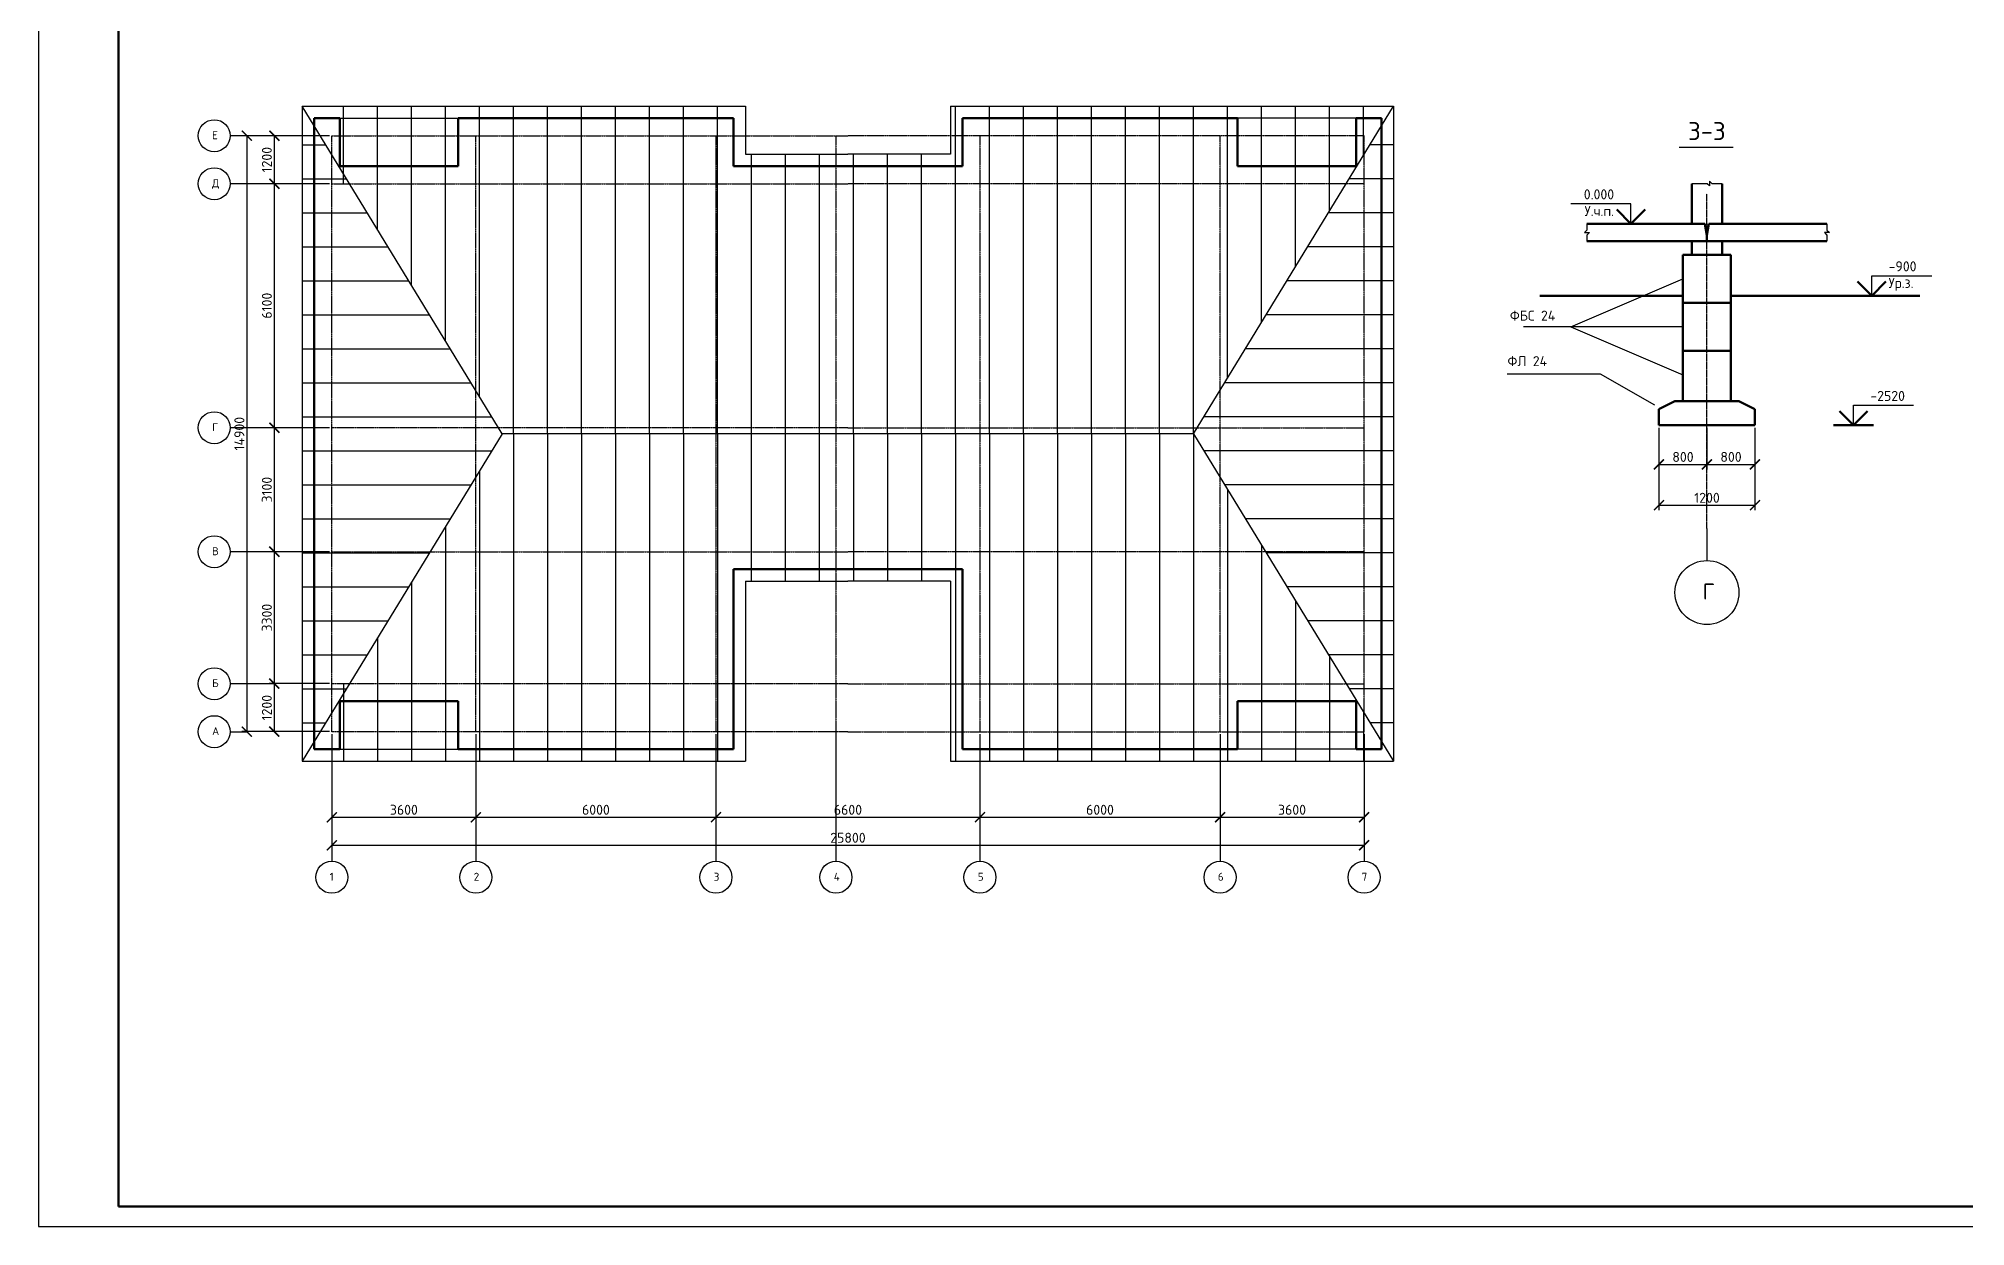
# Model space of a CAD drawing. Header units: millimetres. Extents: x -273369 to 399464, y -35443 to 194245.
# Drawn here: x 315364 to 363529, y 123884 to 153584 of the extents above; entities that cross this region are included whole.
import ezdxf

# ---------------------------------------------------------------- set-up
doc = ezdxf.new("R2010")
doc.units = ezdxf.units.MM
doc.linetypes.add('осевая', pattern=[50.8, 31.75, -6.35, 6.35, -6.35])
doc.linetypes.add('осевая2', pattern=[28.575, 19.05, -3.175, 3.175, -3.175])
doc.styles.add('Курс1', font='isocpeur.ttf', dxfattribs={"height": 4.5})
doc.styles.add('Курс2', font='isocpeur.ttf', dxfattribs={"height": 2.5})
doc.dimstyles.new('Линейный', dxfattribs={"dimscale": 0, "dimtxt": 2, "dimasz": 2.5, "dimexe": 1.25, "dimexo": 0.625, "dimtad": 1, "dimtxsty": 'Курс2', "dimblk": 'ARCHTICK', "dimcen": 2.5, "dimadec": 0, "dimazin": 0, "dimtfac": 1, "dimtmove": 0, "dimatfit": 3, "dimldrblk": 'ARCHTICK', "dimfxl": 1, "dimarcsym": 0})

# ---------------------------------------------------------------- blocks, each defined once
blk = doc.blocks.new('_ArchTick')
at = {"color": 0, "linetype": 'ByBlock', "lineweight": 60, "const_width": 0.15}
blk.add_lwpolyline([(-0.5, -0.5), (0.5, 0.5)], dxfattribs=at)
blk = doc.blocks.new('*D369')
at = {"color": 0, "lineweight": -2, "transparency": 16777216}
for p, q in [((322696, 136192), (322696, 133990)), ((326296, 136192), (326296, 133990)), ((322696, 134115), (326296, 134115))]:
    blk.add_line(p, q, dxfattribs=at)
at = {"layer": 'Defpoints', "color": 0, "transparency": 16777216}
for p in [(322696, 136255), (326296, 136255), (326296, 134115)]:
    blk.add_point(p, dxfattribs=at)
at = {"color": 0, "lineweight": -2, "transparency": 16777216, "xscale": 250, "yscale": 250, "zscale": 250, "rotation": 180}
blk.add_blockref('_ArchTick', (322696, 134115), dxfattribs=at)
at = {"color": 0, "lineweight": -2, "transparency": 16777216, "xscale": 250, "yscale": 250, "zscale": 250}
blk.add_blockref('_ArchTick', (326296, 134115), dxfattribs=at)
at = {"color": 0, "transparency": 16777216, "insert": (324496, 134302), "char_height": 250, "attachment_point": 5, "style": 'Курс2'}
blk.add_mtext('3600', dxfattribs=at)
blk = doc.blocks.new('*D370')
at = {"color": 0, "lineweight": -2, "transparency": 16777216}
for p, q in [((326296, 136192), (326296, 133990)), ((332296, 136192), (332296, 133990)), ((326296, 134115), (332296, 134115))]:
    blk.add_line(p, q, dxfattribs=at)
at = {"layer": 'Defpoints', "color": 0, "transparency": 16777216}
for p in [(326296, 136255), (332296, 136255), (332296, 134115)]:
    blk.add_point(p, dxfattribs=at)
at = {"color": 0, "lineweight": -2, "transparency": 16777216, "xscale": 250, "yscale": 250, "zscale": 250, "rotation": 180}
blk.add_blockref('_ArchTick', (326296, 134115), dxfattribs=at)
at = {"color": 0, "lineweight": -2, "transparency": 16777216, "xscale": 250, "yscale": 250, "zscale": 250}
blk.add_blockref('_ArchTick', (332296, 134115), dxfattribs=at)
at = {"color": 0, "transparency": 16777216, "insert": (329296, 134302), "char_height": 250, "attachment_point": 5, "style": 'Курс2'}
blk.add_mtext('6000', dxfattribs=at)
blk = doc.blocks.new('*D371')
at = {"color": 0, "lineweight": -2, "transparency": 16777216}
for p, q in [((332296, 136192), (332296, 133990)), ((338896, 136192), (338896, 133990)), ((332296, 134115), (338896, 134115))]:
    blk.add_line(p, q, dxfattribs=at)
at = {"layer": 'Defpoints', "color": 0, "transparency": 16777216}
for p in [(332296, 136255), (338896, 136255), (338896, 134115)]:
    blk.add_point(p, dxfattribs=at)
at = {"color": 0, "lineweight": -2, "transparency": 16777216, "xscale": 250, "yscale": 250, "zscale": 250, "rotation": 180}
blk.add_blockref('_ArchTick', (332296, 134115), dxfattribs=at)
at = {"color": 0, "lineweight": -2, "transparency": 16777216, "xscale": 250, "yscale": 250, "zscale": 250}
blk.add_blockref('_ArchTick', (338896, 134115), dxfattribs=at)
at = {"color": 0, "transparency": 16777216, "insert": (335596, 134302), "char_height": 250, "attachment_point": 5, "style": 'Курс2'}
blk.add_mtext('6600', dxfattribs=at)
blk = doc.blocks.new('*D372')
at = {"color": 0, "lineweight": -2, "transparency": 16777216}
for p, q in [((338896, 136192), (338896, 133990)), ((344896, 136192), (344896, 133990)), ((338896, 134115), (344896, 134115))]:
    blk.add_line(p, q, dxfattribs=at)
at = {"layer": 'Defpoints', "color": 0, "transparency": 16777216}
for p in [(338896, 136255), (344896, 136255), (344896, 134115)]:
    blk.add_point(p, dxfattribs=at)
at = {"color": 0, "lineweight": -2, "transparency": 16777216, "xscale": 250, "yscale": 250, "zscale": 250, "rotation": 180}
blk.add_blockref('_ArchTick', (338896, 134115), dxfattribs=at)
at = {"color": 0, "lineweight": -2, "transparency": 16777216, "xscale": 250, "yscale": 250, "zscale": 250}
blk.add_blockref('_ArchTick', (344896, 134115), dxfattribs=at)
at = {"color": 0, "transparency": 16777216, "insert": (341896, 134302), "char_height": 250, "attachment_point": 5, "style": 'Курс2'}
blk.add_mtext('6000', dxfattribs=at)
blk = doc.blocks.new('*D373')
at = {"color": 0, "lineweight": -2, "transparency": 16777216}
for p, q in [((344896, 136192), (344896, 133990)), ((348496, 136192), (348496, 133990)), ((344896, 134115), (348496, 134115))]:
    blk.add_line(p, q, dxfattribs=at)
at = {"layer": 'Defpoints', "color": 0, "transparency": 16777216}
for p in [(344896, 136255), (348496, 136255), (348496, 134115)]:
    blk.add_point(p, dxfattribs=at)
at = {"color": 0, "lineweight": -2, "transparency": 16777216, "xscale": 250, "yscale": 250, "zscale": 250, "rotation": 180}
blk.add_blockref('_ArchTick', (344896, 134115), dxfattribs=at)
at = {"color": 0, "lineweight": -2, "transparency": 16777216, "xscale": 250, "yscale": 250, "zscale": 250}
blk.add_blockref('_ArchTick', (348496, 134115), dxfattribs=at)
at = {"color": 0, "transparency": 16777216, "insert": (346696, 134302), "char_height": 250, "attachment_point": 5, "style": 'Курс2'}
blk.add_mtext('3600', dxfattribs=at)
blk = doc.blocks.new('*D374')
at = {"color": 0, "lineweight": -2, "transparency": 16777216}
for p, q in [((322696, 136192), (322696, 133290)), ((348496, 136192), (348496, 133290)), ((322696, 133415), (348496, 133415))]:
    blk.add_line(p, q, dxfattribs=at)
at = {"layer": 'Defpoints', "color": 0, "transparency": 16777216}
for p in [(322696, 136255), (348496, 136255), (348496, 133415)]:
    blk.add_point(p, dxfattribs=at)
at = {"color": 0, "lineweight": -2, "transparency": 16777216, "xscale": 250, "yscale": 250, "zscale": 250, "rotation": 180}
blk.add_blockref('_ArchTick', (322696, 133415), dxfattribs=at)
at = {"color": 0, "lineweight": -2, "transparency": 16777216, "xscale": 250, "yscale": 250, "zscale": 250}
blk.add_blockref('_ArchTick', (348496, 133415), dxfattribs=at)
at = {"color": 0, "transparency": 16777216, "insert": (335596, 133602), "char_height": 250, "attachment_point": 5, "style": 'Курс2'}
blk.add_mtext('25800', dxfattribs=at)
blk = doc.blocks.new('*D375')
at = {"color": 0, "lineweight": -2, "transparency": 16777216}
for p, q in [((322634, 151155), (321133, 151155)), ((321258, 151155), (321258, 149955)), ((322634, 149955), (321133, 149955))]:
    blk.add_line(p, q, dxfattribs=at)
at = {"layer": 'Defpoints', "color": 0, "transparency": 16777216}
for p in [(322696, 151155), (321258, 149955), (322696, 149955)]:
    blk.add_point(p, dxfattribs=at)
at = {"color": 0, "lineweight": -2, "transparency": 16777216, "xscale": 250, "yscale": 250, "zscale": 250}
for p, rotation in [((321258, 151155), 90), ((321258, 149955), 270)]:
    blk.add_blockref('_ArchTick', p, dxfattribs=dict(at, rotation=rotation))
at = {"color": 0, "transparency": 16777216, "insert": (321071, 150555), "char_height": 250, "attachment_point": 5, "rotation": 90, "style": 'Курс2'}
blk.add_mtext('1200', dxfattribs=at)
blk = doc.blocks.new('*D376')
at = {"color": 0, "lineweight": -2, "transparency": 16777216}
for p, q in [((322634, 149955), (321133, 149955)), ((321258, 149955), (321258, 143855)), ((322634, 143855), (321133, 143855))]:
    blk.add_line(p, q, dxfattribs=at)
at = {"layer": 'Defpoints', "color": 0, "transparency": 16777216}
for p in [(322696, 149955), (321258, 143855), (322696, 143855)]:
    blk.add_point(p, dxfattribs=at)
at = {"color": 0, "lineweight": -2, "transparency": 16777216, "xscale": 250, "yscale": 250, "zscale": 250}
for p, rotation in [((321258, 149955), 90), ((321258, 143855), 270)]:
    blk.add_blockref('_ArchTick', p, dxfattribs=dict(at, rotation=rotation))
at = {"color": 0, "transparency": 16777216, "insert": (321071, 146905), "char_height": 250, "attachment_point": 5, "rotation": 90, "style": 'Курс2'}
blk.add_mtext('6100', dxfattribs=at)
blk = doc.blocks.new('*D377')
at = {"color": 0, "lineweight": -2, "transparency": 16777216}
for p, q in [((322634, 143855), (321133, 143855)), ((321258, 143855), (321258, 140755)), ((322634, 140755), (321133, 140755))]:
    blk.add_line(p, q, dxfattribs=at)
at = {"layer": 'Defpoints', "color": 0, "transparency": 16777216}
for p in [(322696, 143855), (321258, 140755), (322696, 140755)]:
    blk.add_point(p, dxfattribs=at)
at = {"color": 0, "lineweight": -2, "transparency": 16777216, "xscale": 250, "yscale": 250, "zscale": 250}
for p, rotation in [((321258, 143855), 90), ((321258, 140755), 270)]:
    blk.add_blockref('_ArchTick', p, dxfattribs=dict(at, rotation=rotation))
at = {"color": 0, "transparency": 16777216, "insert": (321071, 142305), "char_height": 250, "attachment_point": 5, "rotation": 90, "style": 'Курс2'}
blk.add_mtext('3100', dxfattribs=at)
blk = doc.blocks.new('*D378')
at = {"color": 0, "lineweight": -2, "transparency": 16777216}
for p, q in [((322634, 140755), (321133, 140755)), ((321258, 140755), (321258, 137455)), ((322634, 137455), (321133, 137455))]:
    blk.add_line(p, q, dxfattribs=at)
at = {"layer": 'Defpoints', "color": 0, "transparency": 16777216}
for p in [(322696, 140755), (321258, 137455), (322696, 137455)]:
    blk.add_point(p, dxfattribs=at)
at = {"color": 0, "lineweight": -2, "transparency": 16777216, "xscale": 250, "yscale": 250, "zscale": 250}
for p, rotation in [((321258, 140755), 90), ((321258, 137455), 270)]:
    blk.add_blockref('_ArchTick', p, dxfattribs=dict(at, rotation=rotation))
at = {"color": 0, "transparency": 16777216, "insert": (321071, 139105), "char_height": 250, "attachment_point": 5, "rotation": 90, "style": 'Курс2'}
blk.add_mtext('3300', dxfattribs=at)
blk = doc.blocks.new('*D379')
at = {"color": 0, "lineweight": -2, "transparency": 16777216}
for p, q in [((322634, 137455), (321133, 137455)), ((321258, 137455), (321258, 136255)), ((322634, 136255), (321133, 136255))]:
    blk.add_line(p, q, dxfattribs=at)
at = {"layer": 'Defpoints', "color": 0, "transparency": 16777216}
for p in [(322696, 137455), (321258, 136255), (322696, 136255)]:
    blk.add_point(p, dxfattribs=at)
at = {"color": 0, "lineweight": -2, "transparency": 16777216, "xscale": 250, "yscale": 250, "zscale": 250}
for p, rotation in [((321258, 137455), 90), ((321258, 136255), 270)]:
    blk.add_blockref('_ArchTick', p, dxfattribs=dict(at, rotation=rotation))
at = {"color": 0, "transparency": 16777216, "insert": (321071, 136855), "char_height": 250, "attachment_point": 5, "rotation": 90, "style": 'Курс2'}
blk.add_mtext('1200', dxfattribs=at)
blk = doc.blocks.new('*D380')
at = {"color": 0, "lineweight": -2, "transparency": 16777216}
for p, q in [((322634, 151155), (320447, 151155)), ((320572, 151155), (320572, 136255)), ((322634, 136255), (320447, 136255))]:
    blk.add_line(p, q, dxfattribs=at)
at = {"layer": 'Defpoints', "color": 0, "transparency": 16777216}
for p in [(322696, 151155), (320572, 136255), (322696, 136255)]:
    blk.add_point(p, dxfattribs=at)
at = {"color": 0, "lineweight": -2, "transparency": 16777216, "xscale": 250, "yscale": 250, "zscale": 250}
for p, rotation in [((320572, 151155), 90), ((320572, 136255), 270)]:
    blk.add_blockref('_ArchTick', p, dxfattribs=dict(at, rotation=rotation))
at = {"color": 0, "transparency": 16777216, "insert": (320384, 143705), "char_height": 250, "attachment_point": 5, "rotation": 90, "style": 'Курс2'}
blk.add_mtext('14900', dxfattribs=at)
blk = doc.blocks.new('*D428')
at = {"color": 0, "lineweight": -2, "transparency": 16777216}
for p, q in [((355868, 143852), (355868, 141790)), ((358268, 143852), (358268, 141790)), ((355868, 141915), (358268, 141915))]:
    blk.add_line(p, q, dxfattribs=at)
at = {"layer": 'Defpoints', "color": 0, "transparency": 16777216}
for p in [(355868, 143915), (358268, 143915), (358268, 141915)]:
    blk.add_point(p, dxfattribs=at)
at = {"color": 0, "lineweight": -2, "transparency": 16777216, "xscale": 250, "yscale": 250, "zscale": 250, "rotation": 180}
blk.add_blockref('_ArchTick', (355868, 141915), dxfattribs=at)
at = {"color": 0, "lineweight": -2, "transparency": 16777216, "xscale": 250, "yscale": 250, "zscale": 250}
blk.add_blockref('_ArchTick', (358268, 141915), dxfattribs=at)
at = {"color": 0, "transparency": 16777216, "insert": (357068, 142102), "char_height": 250, "attachment_point": 5, "style": 'Курс2'}
blk.add_mtext('1200', dxfattribs=at)
blk = doc.blocks.new('*D429')
at = {"color": 0, "lineweight": -2, "transparency": 16777216}
for p, q in [((355868, 143852), (355868, 142812)), ((357068, 143852), (357068, 142812)), ((355868, 142937), (357068, 142937))]:
    blk.add_line(p, q, dxfattribs=at)
at = {"layer": 'Defpoints', "color": 0, "transparency": 16777216}
for p in [(355868, 143915), (357068, 143915), (357068, 142937)]:
    blk.add_point(p, dxfattribs=at)
at = {"color": 0, "lineweight": -2, "transparency": 16777216, "xscale": 250, "yscale": 250, "zscale": 250, "rotation": 180}
blk.add_blockref('_ArchTick', (355868, 142937), dxfattribs=at)
at = {"color": 0, "lineweight": -2, "transparency": 16777216, "xscale": 250, "yscale": 250, "zscale": 250}
blk.add_blockref('_ArchTick', (357068, 142937), dxfattribs=at)
at = {"color": 0, "transparency": 16777216, "insert": (356468, 143124), "char_height": 250, "attachment_point": 5, "style": 'Курс2'}
blk.add_mtext('800', dxfattribs=at)
blk = doc.blocks.new('*D430')
at = {"color": 0, "lineweight": -2, "transparency": 16777216}
for p, q in [((357068, 143852), (357068, 142812)), ((358268, 143852), (358268, 142812)), ((357068, 142937), (358268, 142937))]:
    blk.add_line(p, q, dxfattribs=at)
at = {"layer": 'Defpoints', "color": 0, "transparency": 16777216}
for p in [(357068, 143915), (358268, 143915), (358268, 142937)]:
    blk.add_point(p, dxfattribs=at)
at = {"color": 0, "lineweight": -2, "transparency": 16777216, "xscale": 250, "yscale": 250, "zscale": 250, "rotation": 180}
blk.add_blockref('_ArchTick', (357068, 142937), dxfattribs=at)
at = {"color": 0, "lineweight": -2, "transparency": 16777216, "xscale": 250, "yscale": 250, "zscale": 250}
blk.add_blockref('_ArchTick', (358268, 142937), dxfattribs=at)
at = {"color": 0, "transparency": 16777216, "insert": (357668, 143125), "char_height": 250, "attachment_point": 5, "style": 'Курс2'}
blk.add_mtext('800', dxfattribs=at)

msp = doc.modelspace()

# ---------------------------------------------------------------- linework, layer by layer
for p, q in [((315364.242, 183284.107), (315364.242, 123884.107)), ((321956.255, 151894.675), (321956.255, 135514.675)), ((321956.255, 151894.675), (333036.255, 151894.675)), ((326956.255, 143704.675), (321956.255, 151894.675)), ((322986.255, 149954.675), (322986.255, 151894.675)), ((323836.255, 148815.235), (323836.255, 151894.675)), ((324686.255, 147422.935), (324686.255, 151894.675)), ((324686.255, 147422.935), (324686.255, 151894.675)), ((325536.255, 146030.635), (325536.255, 151894.675)), ((326386.255, 144638.335), (326386.255, 151894.675)), ((327236.255, 143704.675), (327236.255, 151894.675)), ((328086.255, 143704.675), (328086.255, 151894.675)), ((328936.255, 143704.675), (328936.255, 151894.675)), ((329786.255, 143704.675), (329786.255, 151894.675)), ((330636.255, 143704.675), (330636.255, 151894.675)), ((331486.255, 143704.675), (331486.255, 151894.675)), ((332336.255, 143704.675), (332336.255, 151894.675)), ((333036.255, 151894.675), (333036.255, 150694.675)), ((338156.255, 151894.675), (338156.255, 150694.675)), ((338156.255, 151894.675), (349236.255, 151894.675)), ((338286.255, 143704.675), (338286.255, 151894.675)), ((339136.255, 143704.675), (339136.255, 151894.675)), ((339986.255, 143704.675), (339986.255, 151894.675)), ((340836.255, 143704.675), (340836.255, 151894.675)), ((341686.255, 143704.675), (341686.255, 151894.675)), ((342536.255, 143704.675), (342536.255, 151894.675)), ((343386.255, 143704.675), (343386.255, 151894.675)), ((344236.255, 143704.675), (349236.255, 151894.675)), ((344236.255, 143704.675), (344236.255, 151894.675)), ((345086.255, 145096.975), (345086.255, 151894.675)), ((345936.255, 146489.275), (345936.255, 151894.675)), ((346786.255, 147881.575), (346786.255, 151894.675)), ((347636.255, 149273.875), (347636.255, 151894.675)), ((348486.255, 150666.175), (348486.255, 151894.675)), ((349236.255, 151894.675), (349236.255, 135514.675)), ((322896.255, 151594.675), (325856.255, 151594.675)), ((348296.255, 151594.675), (345336.255, 151594.675)), ((320571.513, 151154.675), (320171.513, 151154.675)), ((321956.255, 150929.675), (322545.388, 150929.675)), ((349236.255, 150929.675), (348647.122, 150929.675)), ((356376.082, 150866.788), (357723.688, 150866.788)), ((333036.255, 150694.675), (335596.255, 150694.675)), ((333186.255, 140014.675), (333186.255, 150694.675)), ((334036.255, 140014.675), (334036.255, 150694.675)), ((334886.255, 140014.675), (334886.255, 150694.675)), ((338156.255, 150694.675), (335596.255, 150694.675)), ((335736.255, 143704.675), (335736.255, 150694.675)), ((336586.255, 143704.675), (336586.255, 150694.675)), ((337436.255, 143704.675), (337436.255, 150694.675)), ((321258.412, 149954.675), (320158.412, 149954.675)), ((321956.255, 150079.675), (323064.314, 150079.675)), ((349236.255, 150079.675), (348128.197, 150079.675)), ((357072.43, 149954.699), (356687.659, 149954.699)), ((357127.659, 149899.47), (357072.43, 149954.699)), ((357127.659, 150020.97), (357127.659, 149899.47)), ((357193.93, 149954.699), (357127.659, 150020.97)), ((357447.659, 149954.699), (357193.93, 149954.699)), ((355167.659, 149454.699), (353667.659, 149454.699)), ((355167.659, 148954.699), (355167.659, 149454.699)), ((321956.255, 149229.675), (323583.239, 149229.675)), ((349236.255, 149229.675), (347609.271, 149229.675)), ((354067.659, 148954.699), (354067.659, 148793.031)), ((360067.659, 148954.699), (360067.659, 148793.031)), ((321956.255, 148379.675), (324102.165, 148379.675)), ((349236.255, 148379.675), (347090.345, 148379.675)), ((354067.659, 148793.031), (354006.909, 148732.281)), ((354006.909, 148732.281), (354128.409, 148732.281)), ((354128.409, 148732.281), (354067.659, 148671.531)), ((354067.659, 148671.531), (354067.659, 148514.699)), ((360128.409, 148732.281), (360006.909, 148732.281)), ((360006.909, 148732.281), (360067.659, 148671.531)), ((360067.659, 148793.031), (360128.409, 148732.281)), ((360067.659, 148671.531), (360067.659, 148514.699)), ((356467.659, 148174.699), (356467.659, 147574.699)), ((321956.255, 147529.675), (324621.09, 147529.675)), ((349236.255, 147529.675), (346571.42, 147529.675)), ((353667.659, 146374.699), (356467.659, 147574.699)), ((356467.659, 147574.699), (356467.659, 146374.699)), ((361187.659, 147154.699), (361187.659, 147654.699)), ((361187.659, 147654.699), (362687.659, 147654.699)), ((321956.255, 146679.675), (325140.016, 146679.675)), ((349236.255, 146679.675), (346052.494, 146679.675)), ((356467.659, 146374.699), (352484.175, 146374.699)), ((353667.659, 146374.699), (356467.659, 145174.699)), ((356467.659, 146374.699), (356467.659, 145174.699)), ((321956.255, 145829.675), (325658.941, 145829.675)), ((349236.255, 145829.675), (345533.569, 145829.675)), ((321956.255, 144979.675), (326177.867, 144979.675)), ((349236.255, 144979.675), (345014.643, 144979.675)), ((354402.479, 145196.598), (352070.159, 145196.598)), ((355767.659, 144414.699), (354402.479, 145196.598)), ((321956.255, 144129.675), (326696.792, 144129.675)), ((349236.255, 144129.675), (344495.718, 144129.675)), ((360730.466, 143914.699), (360730.466, 144414.699)), ((360730.466, 144414.699), (362230.466, 144414.699)), ((321258.412, 143854.675), (320158.412, 143854.675)), ((326956.255, 143704.675), (321956.255, 135514.675)), ((344236.255, 143704.675), (326956.255, 143704.675)), ((327236.255, 143704.675), (327236.255, 135514.675)), ((328086.255, 143704.675), (328086.255, 135514.675)), ((328936.255, 143704.675), (328936.255, 135514.675)), ((329786.255, 143704.675), (329786.255, 135514.675)), ((330636.255, 143704.675), (330636.255, 135514.675)), ((331486.255, 143704.675), (331486.255, 135514.675)), ((332336.255, 143704.675), (332336.255, 135514.675)), ((335736.255, 143704.675), (335736.255, 140014.675)), ((336586.255, 143704.675), (336586.255, 140014.675)), ((337436.255, 143704.675), (337436.255, 140014.675)), ((338286.255, 143704.675), (338286.255, 135514.675)), ((339136.255, 143704.675), (339136.255, 135514.675)), ((339986.255, 143704.675), (339986.255, 135514.675)), ((340836.255, 143704.675), (340836.255, 135514.675)), ((341686.255, 143704.675), (341686.255, 135514.675)), ((342536.255, 143704.675), (342536.255, 135514.675)), ((343386.255, 143704.675), (343386.255, 135514.675)), ((344236.255, 143704.675), (349236.255, 135514.675)), ((344236.255, 143704.675), (344236.255, 135514.675)), ((355947.659, 143914.699), (357147.659, 143914.699)), ((321956.255, 143279.675), (326696.792, 143279.675)), ((349236.255, 143279.675), (344495.718, 143279.675)), ((326386.255, 142771.015), (326386.255, 135514.675)), ((321956.255, 142429.675), (326177.867, 142429.675)), ((349236.255, 142429.675), (345014.643, 142429.675)), ((345086.255, 142312.375), (345086.255, 135514.675)), ((321956.255, 141579.675), (325658.941, 141579.675)), ((325536.255, 141378.715), (325536.255, 135514.675)), ((349236.255, 141579.675), (345533.569, 141579.675)), ((357067.659, 141334.032), (357067.659, 140534.032)), ((321258.412, 140754.675), (320158.412, 140754.675)), ((321956.255, 140729.675), (325140.016, 140729.675)), ((345936.255, 140920.075), (345936.255, 135514.675)), ((349236.255, 140729.675), (346052.494, 140729.675)), ((321956.255, 139879.675), (324621.09, 139879.675)), ((324686.255, 139986.415), (324686.255, 135514.675)), ((333036.255, 140014.675), (333036.255, 135514.675)), ((333036.255, 140014.675), (335596.255, 140014.675)), ((338156.255, 140014.675), (335596.255, 140014.675)), ((338156.255, 140014.675), (338156.255, 135514.675)), ((349236.255, 139879.675), (346571.42, 139879.675)), ((346786.255, 139527.775), (346786.255, 135514.675)), ((321956.255, 139029.675), (324102.165, 139029.675)), ((349236.255, 139029.675), (347090.345, 139029.675)), ((349236.255, 139029.675), (347090.345, 139029.675)), ((323836.255, 138594.115), (323836.255, 135514.675)), ((321956.255, 138179.675), (323583.239, 138179.675)), ((349236.255, 138179.675), (347609.271, 138179.675)), ((347636.255, 138135.475), (347636.255, 135514.675)), ((321258.412, 137454.675), (320158.412, 137454.675)), ((321956.255, 137329.675), (323064.314, 137329.675)), ((322986.255, 137454.675), (322986.255, 135514.675)), ((349236.255, 137329.675), (348128.197, 137329.675)), ((321956.255, 136479.675), (322545.388, 136479.675)), ((348486.255, 136743.175), (348486.255, 135514.675)), ((349236.255, 136479.675), (348647.122, 136479.675)), ((320156.255, 136254.675), (320571.513, 136254.675)), ((335296.255, 136254.675), (335296.255, 133014.675)), ((321956.255, 135514.675), (333036.255, 135514.675)), ((322896.255, 135814.675), (325856.255, 135814.675)), ((338156.255, 135514.675), (349236.255, 135514.675)), ((348296.255, 135814.675), (345336.255, 135814.675)), ((326296.255, 134114.675), (326296.255, 133014.675)), ((332296.255, 134114.675), (332296.255, 133014.675)), ((338896.255, 134114.675), (338896.255, 133014.675)), ((344896.255, 134114.675), (344896.255, 133014.675)), ((322696.255, 133414.675), (322696.255, 133014.675)), ((348496.255, 133414.675), (348496.255, 133014.675)), ((315364.242, 123884.107), (399464.242, 123884.107))]:
    msp.add_line(p, q)
at = {"lineweight": 60}
for p, q in [((317364.242, 182784.107), (317364.242, 124384.107)), ((322256.255, 151594.675), (322256.255, 135814.675)), ((322256.255, 151594.675), (322896.255, 151594.675)), ((322896.255, 151594.675), (322896.255, 150394.675)), ((325856.255, 151594.675), (325856.255, 150394.675)), ((325856.255, 151594.675), (332736.255, 151594.675)), ((332736.255, 151594.675), (332736.255, 150394.675)), ((338456.255, 151594.675), (338456.255, 150394.675)), ((345336.255, 151594.675), (338456.255, 151594.675)), ((345336.255, 151594.675), (345336.255, 150394.675)), ((348296.255, 151594.675), (348296.255, 150394.675)), ((348936.255, 151594.675), (348296.255, 151594.675)), ((348936.255, 151594.675), (348936.255, 135814.675)), ((322896.255, 150394.675), (325856.255, 150394.675)), ((332736.255, 150394.675), (335596.255, 150394.675)), ((338456.255, 150394.675), (335596.255, 150394.675)), ((348296.255, 150394.675), (345336.255, 150394.675)), ((356687.659, 148954.699), (356687.659, 149954.699)), ((357447.659, 148954.699), (357447.659, 149954.699)), ((357017.659, 148954.699), (354067.659, 148954.699)), ((355167.659, 148954.699), (354814.106, 149308.252)), ((355521.212, 149308.252), (355167.659, 148954.699)), ((357017.659, 148954.699), (357067.659, 148664.699)), ((357117.659, 148954.699), (357067.659, 148664.699)), ((357117.659, 148954.699), (360067.659, 148954.699)), ((354067.659, 148514.699), (357067.659, 148514.699)), ((356687.659, 148174.699), (356687.659, 148514.699)), ((357067.659, 148664.699), (357067.659, 148514.699)), ((360067.659, 148514.699), (357067.659, 148514.699)), ((357447.659, 148174.699), (357447.659, 148514.699)), ((356467.659, 148174.699), (356467.659, 144514.699)), ((357667.659, 148174.699), (356467.659, 148174.699)), ((357667.659, 148174.699), (357667.659, 144514.699)), ((361187.659, 147154.699), (360834.106, 147508.252)), ((361541.212, 147508.252), (361187.659, 147154.699)), ((356467.659, 147154.699), (352888.621, 147154.699)), ((357667.659, 146974.699), (356467.659, 146974.699)), ((362387.659, 147154.699), (357667.659, 147154.699)), ((360687.659, 147154.699), (361687.659, 147154.699)), ((357667.659, 145774.699), (356467.659, 145774.699)), ((356267.659, 144514.699), (355867.659, 144314.699)), ((356267.659, 144514.699), (357867.659, 144514.699)), ((357867.659, 144514.699), (358267.659, 144314.699)), ((355867.659, 144314.699), (355867.659, 143914.699)), ((358267.659, 143914.699), (358267.659, 144314.699)), ((360730.466, 143914.699), (360376.912, 144268.252)), ((361084.019, 144268.252), (360730.466, 143914.699)), ((355867.659, 143914.699), (358267.659, 143914.699)), ((360230.466, 143914.699), (361230.466, 143914.699)), ((332736.255, 140314.675), (332736.255, 135814.675)), ((332736.255, 140314.675), (335596.255, 140314.675)), ((338456.255, 140314.675), (335596.255, 140314.675)), ((338456.255, 140314.675), (338456.255, 135814.675)), ((322896.255, 137014.675), (322896.255, 135814.675)), ((322896.255, 137014.675), (325856.255, 137014.675)), ((325856.255, 137014.675), (325856.255, 135814.675)), ((345336.255, 137014.675), (345336.255, 135814.675)), ((348296.255, 137014.675), (345336.255, 137014.675)), ((348296.255, 137014.675), (348296.255, 135814.675)), ((322256.255, 135814.675), (322896.255, 135814.675)), ((325856.255, 135814.675), (332736.255, 135814.675)), ((345336.255, 135814.675), (338456.255, 135814.675)), ((348936.255, 135814.675), (348296.255, 135814.675)), ((317364.242, 124384.107), (398964.242, 124384.107))]:
    msp.add_line(p, q, dxfattribs=at)
at = {"color": 116, "linetype": 'осевая', "true_color": 0x136734}
for p, q in [((322696.255, 136254.675), (322696.255, 151154.675)), ((326296.255, 136254.675), (326296.255, 151154.675)), ((332296.255, 151154.675), (332296.255, 136254.675)), ((335296.255, 151154.675), (335296.255, 136254.675)), ((338896.255, 151154.675), (338896.255, 136254.675)), ((344896.255, 136254.675), (344896.255, 151154.675)), ((348496.255, 136254.675), (348496.255, 151154.675))]:
    msp.add_line(p, q, dxfattribs=at)
at = {"color": 217, "linetype": 'осевая', "true_color": 0x93278f}
for p, q in [((322696.255, 151154.675), (335596.255, 151154.675)), ((348496.255, 151154.675), (335596.255, 151154.675)), ((322696.255, 149954.675), (335596.255, 149954.675)), ((348496.255, 149954.675), (335596.255, 149954.675)), ((335596.255, 143854.675), (322696.255, 143854.675)), ((335596.255, 143854.675), (348496.255, 143854.675)), ((322696.255, 140754.675), (335596.255, 140754.675)), ((348496.255, 140754.675), (335596.255, 140754.675)), ((335596.255, 137454.675), (322696.255, 137454.675)), ((335596.255, 137454.675), (348496.255, 137454.675)), ((335596.255, 136254.675), (322696.255, 136254.675)), ((335596.255, 136254.675), (348496.255, 136254.675))]:
    msp.add_line(p, q, dxfattribs=at)
at = {"color": 217, "linetype": 'осевая2', "true_color": 0x93278f}
msp.add_line((357067.659, 141334.032), (357067.659, 149702.308), dxfattribs=at)
for centre, radius in [((319756.255, 151154.675), 400), ((319756.255, 149954.675), 400), ((319756.255, 143854.675), 400), ((319756.255, 140754.675), 400), ((357067.659, 139734.032), 800), ((319756.255, 137454.675), 400), ((319756.255, 136254.675), 400), ((322696.255, 132614.675), 400), ((326296.255, 132614.675), 400), ((332296.255, 132614.675), 400), ((335296.255, 132614.675), 400), ((338896.255, 132614.675), 400), ((344896.255, 132614.675), 400), ((348496.255, 132614.675), 400)]:
    msp.add_circle(centre, radius)

# ---------------------------------------------------------------- texts
for s, height, style, p in [('Е', 200, 'Курс2', (319701.67, 151067.398)), ('3-3', 450, 'Курс1', (356595.108, 151045.824)), ('Д', 200, 'Курс2', (319701.67, 149867.398)), ('Г', 200, 'Курс2', (319701.67, 143767.398)), ('В', 200, 'Курс2', (319701.67, 140667.398)), ('Г', 400, 'Курс2', (356958.488, 139559.478)), ('Б', 200, 'Курс2', (319701.67, 137367.398)), ('А', 200, 'Курс2', (319701.67, 136167.398)), ('1', 200, 'Курс2', (322641.67, 132527.398)), ('2', 200, 'Курс2', (326241.67, 132527.398)), ('3', 200, 'Курс2', (332241.67, 132527.398)), ('4', 200, 'Курс2', (335241.67, 132527.398)), ('5', 200, 'Курс2', (338841.67, 132527.398)), ('6', 200, 'Курс2', (344841.67, 132527.398)), ('7', 200, 'Курс2', (348436.599, 132527.398))]:
    msp.add_text(s, height=height, dxfattribs=dict(style=style)).set_placement(p)
at = {"char_height": 250, "style": 'Курс2'}
for s, insert, width, attachment_point in [('0.000\\PУ.ч.п.', (354746.955, 149813.623), 856.40878, 3), ('-900\\PУр.з.', (361608.362, 148013.623), 856.40878, 1), ('ФБС 24', (352140.894, 146781.264), 2778.72802, 1), ('ФЛ 24', (352080.254, 145643.287), 2778.72802, 1), ('-2520', (361151.169, 144773.623), 856.40878, 1)]:
    msp.add_mtext(s, dxfattribs=dict(at, insert=insert, width=width, attachment_point=attachment_point))

# ---------------------------------------------------------------- dimensions: what is measured, and where the dimension line sits
for base, p1, p2, picture, middle in [((320571.513, 136254.675), (322696.255, 151154.675), (322696.255, 136254.675), '*D380', (320384.013, 143704.675)), ((321258.412, 149954.675), (322696.255, 151154.675), (322696.255, 149954.675), '*D375', (321070.912, 150554.675)), ((321258.412, 143854.675), (322696.255, 149954.675), (322696.255, 143854.675), '*D376', (321070.912, 146904.675)), ((321258.412, 140754.675), (322696.255, 143854.675), (322696.255, 140754.675), '*D377', (321070.912, 142304.675)), ((321258.412, 137454.675), (322696.255, 140754.675), (322696.255, 137454.675), '*D378', (321070.912, 139104.675)), ((321258.412, 136254.675), (322696.255, 137454.675), (322696.255, 136254.675), '*D379', (321070.912, 136854.675))]:
    dim = msp.add_linear_dim(base=base, p1=p1, p2=p2, angle=90, dimstyle='Линейный')
    dim.commit()
    dim.dimension.update_dxf_attribs({"geometry": picture, "text_midpoint": middle})
for base, p1, p2, text, picture, middle in [((358267.659, 141914.699), (355867.659, 143914.699), (358267.659, 143914.699), '1200', '*D428', (357067.659, 142102.199)), ((357067.659, 142936.89), (355867.659, 143914.699), (357067.659, 143914.699), '800', '*D429', (356467.659, 143124.39)), ((358267.659, 142937.127), (357067.659, 143914.699), (358267.659, 143914.699), '800', '*D430', (357667.659, 143124.627))]:
    dim = msp.add_linear_dim(base=base, p1=p1, p2=p2, text=text, dimstyle='Линейный')
    dim.commit()
    dim.dimension.update_dxf_attribs({"geometry": picture, "text_midpoint": middle})
for base, p1, p2, picture, middle in [((326296.255, 134114.675), (322696.255, 136254.675), (326296.255, 136254.675), '*D369', (324496.255, 134302.175)), ((348496.255, 133414.675), (322696.255, 136254.675), (348496.255, 136254.675), '*D374', (335596.255, 133602.175)), ((332296.255, 134114.675), (326296.255, 136254.675), (332296.255, 136254.675), '*D370', (329296.255, 134302.175)), ((338896.255, 134114.675), (332296.255, 136254.675), (338896.255, 136254.675), '*D371', (335596.255, 134302.175)), ((344896.255, 134114.675), (338896.255, 136254.675), (344896.255, 136254.675), '*D372', (341896.255, 134302.175)), ((348496.255, 134114.675), (344896.255, 136254.675), (348496.255, 136254.675), '*D373', (346696.255, 134302.175))]:
    dim = msp.add_linear_dim(base=base, p1=p1, p2=p2, dimstyle='Линейный')
    dim.commit()
    dim.dimension.update_dxf_attribs({"geometry": picture, "text_midpoint": middle})

doc.saveas('drawing.dxf')
